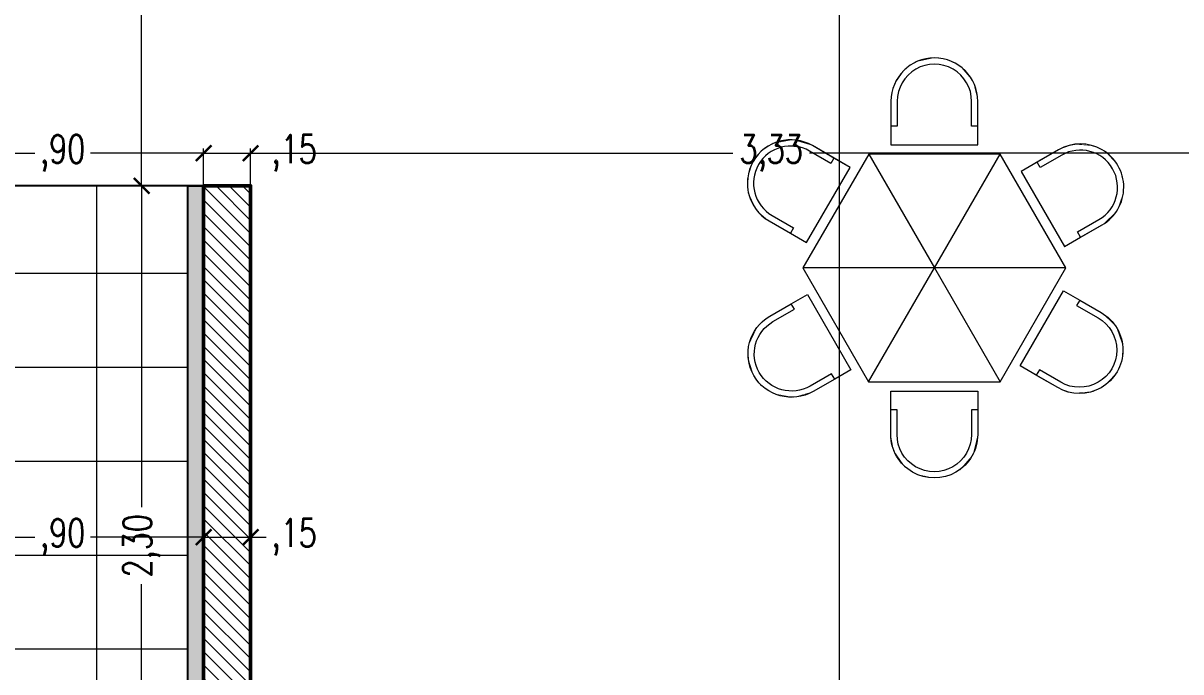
# Model space of a CAD drawing. Header units: millimetres. Extents: x 216 to 447, y 57 to 97.
# Drawn here: x 228.446 to 232.143, y 87.144 to 89.216 of the extents above; entities that cross this region are included whole.
import ezdxf

# ---------------------------------------------------------------- set-up
doc = ezdxf.new("R2010")
doc.units = ezdxf.units.MM
doc.header["$LTSCALE"] = 0.5
doc.set_wipeout_variables(frame=1)
doc.header["$PDMODE"] = 35
doc.linetypes.add('DASHDOT2', pattern=[12.7, 6.35, -3.175, 0, -3.175])
doc.linetypes.add('HIDDEN', pattern=[0.375, 0.25, -0.125])
for name, color, linetype, lineweight in [('A-COTAS', 7, 'Continuous', 9), ('A-MUEB', 48, 'Continuous', 18), ('A-MUEB-SILL', 46, 'Continuous', 15), ('A-MURO', 5, 'Continuous', 50), ('A-MURO-ACHU', 250, 'Continuous', 0), ('A-PISO -ACHU', 55, 'Continuous', 0), ('A-PISO -GRAN', 43, 'Continuous', 13), ('A-PROY', 6, 'HIDDEN', 18)]:
    doc.layers.add(name, color=color, linetype=linetype, lineweight=lineweight)
doc.layers.add('BORRADOR', color=3, linetype='Continuous', plot=False)
doc.styles.add('Cotas', font='romans.shx', dxfattribs={"width": 0.75})
doc.dimstyles.new("1-25'", dxfattribs={"dimtxt": 0.075, "dimasz": 0.05, "dimexe": 0.015, "dimexo": 0, "dimgap": 0.02, "dimtad": 0, "dimzin": 4, "dimtxsty": 'Cotas', "dimblk": 'ARCHTICK', "dimcen": 0.09, "dimclrd": 142, "dimclre": 2, "dimclrt": 2, "dimadec": 0, "dimazin": 0, "dimtfac": 1, "dimtmove": 0, "dimatfit": 3, "dimfxl": 0.1, "dimlwd": 13, "dimlwe": 9, "dimarcsym": 2})

# ---------------------------------------------------------------- blocks, each defined once
blk = doc.blocks.new('MESA_PREESC_PL')
at = {"layer": 'A-MUEB'}
for points in [[(-0.3936, 0.1383), (-0.5323, 0.1383), (-0.5957, 0.1229), (-0.6447, 0.0807), (-0.6651, 0.0392), (-0.6709, -0.0005), (-0.6582, -0.0583), (-0.635, -0.0935), (-0.583, -0.1295), (-0.5321, -0.1391), (-0.4741, -0.1391), (-0.3934, -0.1391)], [(0.3934, 0.1387), (0.5321, 0.1388), (0.5956, 0.1235), (0.6446, 0.0814), (0.6651, 0.0399), (0.6709, 0.0002), (0.6583, -0.0577), (0.6351, -0.0929), (0.5832, -0.1289), (0.5323, -0.1386), (0.4742, -0.1386), (0.3936, -0.1387)]]:
    blk.add_lwpolyline(points, close=True, dxfattribs=at)
at = {"ltscale": 10}
blk.add_wipeout([(0.3636, 0.2102), (0.3638, -0.2098), (0.0002, -0.42), (-0.3636, -0.2102), (-0.3638, 0.2098), (-0.0002, 0.42)], dxfattribs=at).dxf.layer = 'A-MUEB'
at = {"layer": 'A-MUEB'}
for p, q in [((-0.0002, 0.42), (0, 0)), ((-0.0002, 0.42), (0, 0)), ((0, 0), (-0.3638, 0.2098)), ((0, 0), (-0.3638, 0.2098)), ((0, 0), (0.3636, 0.2102)), ((0, 0), (0.3636, 0.2102)), ((-0.3636, -0.2102), (0, 0)), ((-0.3636, -0.2102), (0, 0)), ((0.3638, -0.2098), (0, 0)), ((0.3638, -0.2098), (0, 0)), ((0, 0), (0.0002, -0.42)), ((0, 0), (0.0002, -0.42))]:
    blk.add_line(p, q, dxfattribs=at)
for points in [[(-0.0729, 0.4126), (-0.1423, 0.5327), (-0.1874, 0.58), (-0.2483, 0.6013), (-0.2945, 0.5982), (-0.3318, 0.5834), (-0.3755, 0.5435), (-0.3944, 0.5058), (-0.3995, 0.4428), (-0.3824, 0.3939), (-0.3534, 0.3436), (-0.313, 0.2738)], [(0.0681, 0.4153), (0.1374, 0.5354), (0.1824, 0.5827), (0.2433, 0.6041), (0.2895, 0.6011), (0.3268, 0.5863), (0.3706, 0.5464), (0.3895, 0.5088), (0.3947, 0.4457), (0.3777, 0.3968), (0.3486, 0.3465), (0.3084, 0.2767)], [(-0.3253, -0.2669), (-0.3946, -0.3871), (-0.413, -0.4497), (-0.401, -0.5131), (-0.3752, -0.5516), (-0.3437, -0.5765), (-0.2873, -0.5944), (-0.2453, -0.5919), (-0.1881, -0.5649), (-0.1543, -0.5256), (-0.1253, -0.4753), (-0.085, -0.4055)], [(0.3212, -0.2691), (0.3906, -0.3892), (0.4091, -0.4518), (0.3971, -0.5153), (0.3714, -0.5538), (0.3399, -0.5787), (0.2835, -0.5967), (0.2415, -0.5942), (0.1843, -0.5672), (0.1505, -0.528), (0.1214, -0.4777), (0.081, -0.4079)]]:
    blk.add_lwpolyline(points, close=True, dxfattribs=at)
at = {"layer": 'A-MUEB', "ltscale": 10}
blk.add_lwpolyline([(0.3636, 0.2102), (0.3638, -0.2098), (0.0002, -0.42), (-0.3636, -0.2102), (-0.3638, 0.2098), (-0.0002, 0.42)], close=True, dxfattribs=at)
for points in [[(-0.3936, 0.1383), (-0.5323, 0.1383), (-0.5957, 0.1229), (-0.6447, 0.0807), (-0.6651, 0.0392), (-0.6709, -0.0005), (-0.6582, -0.0583), (-0.635, -0.0935), (-0.583, -0.1295), (-0.5321, -0.1391), (-0.4741, -0.1391), (-0.3934, -0.1391)], [(0.3934, 0.1387), (0.5321, 0.1388), (0.5956, 0.1235), (0.6446, 0.0814), (0.6651, 0.0399), (0.6709, 0.0002), (0.6583, -0.0577), (0.6351, -0.0929), (0.5832, -0.1289), (0.5323, -0.1386), (0.4742, -0.1386), (0.3936, -0.1387)]]:
    blk.add_wipeout(points).dxf.layer = 'A-MUEB'
at = {"layer": 'A-MUEB'}
for points in [[(-0.453, 0.1383), (-0.5323, 0.1383, 1), (-0.5321, -0.1391), (-0.4529, -0.1391)], [(0.4529, 0.1388), (0.5321, 0.1388, -1), (0.5323, -0.1386), (0.453, -0.1386)]]:
    blk.add_lwpolyline(points, format="xyb", dxfattribs=at)
for points in [[(-0.4529, -0.1391), (-0.3934, -0.1391), (-0.3936, 0.1383), (-0.453, 0.1383), (-0.453, 0.1185), (-0.5323, 0.1184, 1), (-0.5321, -0.1193), (-0.4529, -0.1193)], [(0.453, -0.1386), (0.3936, -0.1387), (0.3934, 0.1387), (0.4529, 0.1388), (0.4529, 0.1189), (0.5321, 0.119, -1), (0.5323, -0.1188), (0.453, -0.1188)]]:
    blk.add_lwpolyline(points, format="xyb", close=True, dxfattribs=at)
for points in [[(-0.0729, 0.4126), (-0.1423, 0.5327), (-0.1874, 0.58), (-0.2483, 0.6013), (-0.2945, 0.5982), (-0.3318, 0.5834), (-0.3755, 0.5435), (-0.3944, 0.5058), (-0.3995, 0.4428), (-0.3824, 0.3939), (-0.3534, 0.3436), (-0.313, 0.2738)], [(0.0681, 0.4153), (0.1374, 0.5354), (0.1824, 0.5827), (0.2433, 0.6041), (0.2895, 0.6011), (0.3268, 0.5863), (0.3706, 0.5464), (0.3895, 0.5088), (0.3947, 0.4457), (0.3777, 0.3968), (0.3486, 0.3465), (0.3084, 0.2767)], [(-0.3253, -0.2669), (-0.3946, -0.3871), (-0.413, -0.4497), (-0.401, -0.5131), (-0.3752, -0.5516), (-0.3437, -0.5765), (-0.2873, -0.5944), (-0.2453, -0.5919), (-0.1881, -0.5649), (-0.1543, -0.5256), (-0.1253, -0.4753), (-0.085, -0.4055)], [(0.3212, -0.2691), (0.3906, -0.3892), (0.4091, -0.4518), (0.3971, -0.5153), (0.3714, -0.5538), (0.3399, -0.5787), (0.2835, -0.5967), (0.2415, -0.5942), (0.1843, -0.5672), (0.1505, -0.528), (0.1214, -0.4777), (0.081, -0.4079)]]:
    blk.add_wipeout(points).dxf.layer = 'A-MUEB'
for points in [[(-0.1026, 0.4641), (-0.1423, 0.5327, 1), (-0.3824, 0.3939), (-0.3428, 0.3253)], [(0.0978, 0.4667), (0.1374, 0.5354, -1), (0.3777, 0.3968), (0.3381, 0.3282)], [(-0.355, -0.3184), (-0.3946, -0.3871, 1), (-0.1543, -0.5256), (-0.1147, -0.457)], [(0.3509, -0.3206), (0.3906, -0.3892, -1), (0.1505, -0.528), (0.1108, -0.4594)]]:
    blk.add_lwpolyline(points, format="xyb", dxfattribs=at)
for points in [[(-0.3428, 0.3253), (-0.313, 0.2738), (-0.0729, 0.4126), (-0.1026, 0.4641), (-0.1198, 0.4542), (-0.1594, 0.5228, 1), (-0.3653, 0.4038), (-0.3256, 0.3352)], [(0.3381, 0.3282), (0.3084, 0.2767), (0.0681, 0.4153), (0.0978, 0.4667), (0.1149, 0.4568), (0.1545, 0.5255, -1), (0.3605, 0.4067), (0.3209, 0.3381)], [(-0.1147, -0.457), (-0.085, -0.4055), (-0.3253, -0.2669), (-0.355, -0.3184), (-0.3378, -0.3283), (-0.3774, -0.397, 1), (-0.1715, -0.5157), (-0.1319, -0.4471)], [(0.1108, -0.4594), (0.081, -0.4079), (0.3212, -0.2691), (0.3509, -0.3206), (0.3338, -0.3305), (0.3735, -0.3991, -1), (0.1676, -0.5181), (0.1279, -0.4495)]]:
    blk.add_lwpolyline(points, format="xyb", close=True, dxfattribs=at)
blk = doc.blocks.new('_ArchTick')
at = {"color": 0, "linetype": 'ByBlock', "const_width": 0.15}
blk.add_lwpolyline([(-0.5, -0.5), (0.5, 0.5)], dxfattribs=at)
blk = doc.blocks.new('*D143')
at = {"layer": 'A-COTAS', "color": 2, "linetype": 'DASHDOT2', "lineweight": 9, "transparency": 16777216}
for p, q in [((228.1228, 88.6969), (228.1228, 88.8157)), ((229.0228, 88.6969), (229.0228, 88.8157))]:
    blk.add_line(p, q, dxfattribs=at)
at = {"layer": 'A-COTAS', "color": 142, "linetype": 'Continuous', "lineweight": 13, "transparency": 16777216}
for p, q in [((228.1228, 88.8007), (228.4836, 88.8007)), ((229.0228, 88.8007), (228.6619, 88.8007))]:
    blk.add_line(p, q, dxfattribs=at)
at = {"layer": 'DEFPOINTS', "color": 0, "transparency": 16777216}
for p in [(229.0228, 88.8007), (228.1228, 88.6969), (229.0228, 88.6969)]:
    blk.add_point(p, dxfattribs=at)
at = {"layer": 'A-COTAS', "color": 142, "lineweight": 13, "transparency": 16777216, "xscale": 0.05, "yscale": 0.05, "zscale": 0.05, "rotation": 180}
blk.add_blockref('_ArchTick', (228.1228, 88.8007), dxfattribs=at)
at = {"layer": 'A-COTAS', "color": 142, "lineweight": 13, "transparency": 16777216, "xscale": 0.05, "yscale": 0.05, "zscale": 0.05}
blk.add_blockref('_ArchTick', (229.0228, 88.8007), dxfattribs=at)
at = {"layer": 'A-COTAS', "color": 2, "transparency": 16777216, "insert": (228.5728, 88.8007), "char_height": 0.09, "attachment_point": 5, "style": 'Cotas'}
blk.add_mtext(',90', dxfattribs=at)
blk = doc.blocks.new('*D144')
at = {"layer": 'A-COTAS', "color": 2, "linetype": 'DASHDOT2', "lineweight": 9, "transparency": 16777216}
for p, q in [((229.0228, 88.6969), (229.0228, 88.8157)), ((229.1728, 88.6969), (229.1728, 88.8157))]:
    blk.add_line(p, q, dxfattribs=at)
at = {"layer": 'A-COTAS', "color": 142, "linetype": 'Continuous', "lineweight": 13, "transparency": 16777216}
for p, q in [((229.0228, 88.8007), (229.1728, 88.8007)), ((229.1728, 88.8007), (229.2228, 88.8007))]:
    blk.add_line(p, q, dxfattribs=at)
at = {"layer": 'DEFPOINTS', "color": 0, "transparency": 16777216}
for p in [(229.1728, 88.8007), (229.0228, 88.6969), (229.1728, 88.6969)]:
    blk.add_point(p, dxfattribs=at)
at = {"layer": 'A-COTAS', "color": 142, "lineweight": 13, "transparency": 16777216, "xscale": 0.05, "yscale": 0.05, "zscale": 0.05, "rotation": 180}
blk.add_blockref('_ArchTick', (229.0228, 88.8007), dxfattribs=at)
at = {"layer": 'A-COTAS', "color": 142, "lineweight": 13, "transparency": 16777216, "xscale": 0.05, "yscale": 0.05, "zscale": 0.05}
blk.add_blockref('_ArchTick', (229.1728, 88.8007), dxfattribs=at)
at = {"layer": 'A-COTAS', "color": 2, "transparency": 16777216, "insert": (229.3119, 88.8007), "char_height": 0.09, "attachment_point": 5, "style": 'Cotas'}
blk.add_mtext(',15', dxfattribs=at)
blk = doc.blocks.new('*D145')
at = {"layer": 'A-COTAS', "color": 2, "linetype": 'DASHDOT2', "lineweight": 9, "transparency": 16777216}
for p, q in [((229.1728, 88.6969), (229.1728, 88.8157)), ((232.4978, 88.6969), (232.4978, 88.8157))]:
    blk.add_line(p, q, dxfattribs=at)
at = {"layer": 'A-COTAS', "color": 142, "linetype": 'Continuous', "lineweight": 13, "transparency": 16777216}
for p, q in [((229.1728, 88.8007), (230.7124, 88.8007)), ((232.4978, 88.8007), (230.9581, 88.8007))]:
    blk.add_line(p, q, dxfattribs=at)
at = {"layer": 'DEFPOINTS', "color": 0, "transparency": 16777216}
for p in [(232.4978, 88.8007), (229.1728, 88.6969), (232.4978, 88.6969)]:
    blk.add_point(p, dxfattribs=at)
at = {"layer": 'A-COTAS', "color": 142, "lineweight": 13, "transparency": 16777216, "xscale": 0.05, "yscale": 0.05, "zscale": 0.05, "rotation": 180}
blk.add_blockref('_ArchTick', (229.1728, 88.8007), dxfattribs=at)
at = {"layer": 'A-COTAS', "color": 142, "lineweight": 13, "transparency": 16777216, "xscale": 0.05, "yscale": 0.05, "zscale": 0.05}
blk.add_blockref('_ArchTick', (232.4978, 88.8007), dxfattribs=at)
at = {"layer": 'A-COTAS', "color": 2, "transparency": 16777216, "insert": (230.8353, 88.8007), "char_height": 0.09, "attachment_point": 5, "style": 'Cotas'}
blk.add_mtext('3,33', dxfattribs=at)
blk = doc.blocks.new('*D264')
at = {"layer": 'A-COTAS', "color": 2, "linetype": 'DASHDOT2', "lineweight": 9, "transparency": 16777216}
for p, q in [((228.1228, 87.7469), (228.1228, 87.5595)), ((229.0228, 87.5469), (229.0228, 87.5895))]:
    blk.add_line(p, q, dxfattribs=at)
at = {"layer": 'A-COTAS', "color": 142, "linetype": 'Continuous', "lineweight": 13, "transparency": 16777216}
for p, q in [((228.1228, 87.5745), (228.4836, 87.5745)), ((229.0228, 87.5745), (228.6619, 87.5745))]:
    blk.add_line(p, q, dxfattribs=at)
at = {"layer": 'DEFPOINTS', "color": 0, "transparency": 16777216}
for p in [(228.1228, 87.7469), (229.0228, 87.5745), (229.0228, 87.5469)]:
    blk.add_point(p, dxfattribs=at)
at = {"layer": 'A-COTAS', "color": 142, "lineweight": 13, "transparency": 16777216, "xscale": 0.05, "yscale": 0.05, "zscale": 0.05, "rotation": 180}
blk.add_blockref('_ArchTick', (228.1228, 87.5745), dxfattribs=at)
at = {"layer": 'A-COTAS', "color": 142, "lineweight": 13, "transparency": 16777216, "xscale": 0.05, "yscale": 0.05, "zscale": 0.05}
blk.add_blockref('_ArchTick', (229.0228, 87.5745), dxfattribs=at)
at = {"layer": 'A-COTAS', "color": 2, "transparency": 16777216, "insert": (228.5728, 87.5745), "char_height": 0.09, "attachment_point": 5, "style": 'Cotas'}
blk.add_mtext(',90', dxfattribs=at)
blk = doc.blocks.new('*D265')
at = {"layer": 'A-COTAS', "color": 2, "linetype": 'DASHDOT2', "lineweight": 9, "transparency": 16777216}
for p, q in [((229.0228, 87.5469), (229.0228, 87.5895)), ((229.1728, 87.5745), (229.1728, 87.5895))]:
    blk.add_line(p, q, dxfattribs=at)
at = {"layer": 'A-COTAS', "color": 142, "linetype": 'Continuous', "lineweight": 13, "transparency": 16777216}
for p, q in [((229.0228, 87.5745), (229.1728, 87.5745)), ((229.1728, 87.5745), (229.2228, 87.5745))]:
    blk.add_line(p, q, dxfattribs=at)
at = {"layer": 'DEFPOINTS', "color": 0, "transparency": 16777216}
for p in [(229.0228, 87.5469), (229.1728, 87.5745), (229.1728, 87.5745)]:
    blk.add_point(p, dxfattribs=at)
at = {"layer": 'A-COTAS', "color": 142, "lineweight": 13, "transparency": 16777216, "xscale": 0.05, "yscale": 0.05, "zscale": 0.05, "rotation": 180}
blk.add_blockref('_ArchTick', (229.0228, 87.5745), dxfattribs=at)
at = {"layer": 'A-COTAS', "color": 142, "lineweight": 13, "transparency": 16777216, "xscale": 0.05, "yscale": 0.05, "zscale": 0.05}
blk.add_blockref('_ArchTick', (229.1728, 87.5745), dxfattribs=at)
at = {"layer": 'A-COTAS', "color": 2, "transparency": 16777216, "insert": (229.3119, 87.5745), "char_height": 0.09, "attachment_point": 5, "style": 'Cotas'}
blk.add_mtext(',15', dxfattribs=at)
blk = doc.blocks.new('*D346')
at = {"layer": 'A-COTAS', "color": 2, "linetype": 'DASHDOT2', "lineweight": 9, "transparency": 16777216}
for p, q in [((229.0228, 88.6969), (228.8098, 88.6969)), ((229.0228, 86.3969), (228.8098, 86.3969))]:
    blk.add_line(p, q, dxfattribs=at)
at = {"layer": 'A-COTAS', "color": 142, "linetype": 'Continuous', "lineweight": 13, "transparency": 16777216}
for p, q in [((228.8248, 88.6969), (228.8248, 87.6698)), ((228.8248, 86.3969), (228.8248, 87.4241))]:
    blk.add_line(p, q, dxfattribs=at)
at = {"layer": 'DEFPOINTS', "color": 0, "transparency": 16777216}
for p in [(228.8248, 88.6969), (229.0228, 88.6969), (229.0228, 86.3969)]:
    blk.add_point(p, dxfattribs=at)
at = {"layer": 'A-COTAS', "color": 142, "lineweight": 13, "transparency": 16777216, "xscale": 0.05, "yscale": 0.05, "zscale": 0.05}
for p, rotation in [((228.8248, 88.6969), 90), ((228.8248, 86.3969), 270)]:
    blk.add_blockref('_ArchTick', p, dxfattribs=dict(at, rotation=rotation))
at = {"layer": 'A-COTAS', "color": 2, "transparency": 16777216, "insert": (228.8248, 87.5469), "char_height": 0.09, "attachment_point": 5, "rotation": 90, "style": 'Cotas'}
blk.add_mtext('2,30', dxfattribs=at)
blk = doc.blocks.new('*D347')
at = {"layer": 'A-COTAS', "color": 2, "linetype": 'DASHDOT2', "lineweight": 9, "transparency": 16777216}
for p, q in [((228.6634, 93.0054), (228.8398, 93.0054)), ((229.0228, 88.6969), (228.8098, 88.6969))]:
    blk.add_line(p, q, dxfattribs=at)
at = {"layer": 'A-COTAS', "color": 142, "linetype": 'Continuous', "lineweight": 13, "transparency": 16777216}
for p, q in [((228.8248, 93.0054), (228.8248, 90.9644)), ((228.8248, 88.6969), (228.8248, 90.7379))]:
    blk.add_line(p, q, dxfattribs=at)
at = {"layer": 'DEFPOINTS', "color": 0, "transparency": 16777216}
for p in [(228.6634, 93.0054), (228.8248, 93.0054), (229.0228, 88.6969)]:
    blk.add_point(p, dxfattribs=at)
at = {"layer": 'A-COTAS', "color": 142, "lineweight": 13, "transparency": 16777216, "xscale": 0.05, "yscale": 0.05, "zscale": 0.05}
for p, rotation in [((228.8248, 93.0054), 90), ((228.8248, 88.6969), 270)]:
    blk.add_blockref('_ArchTick', p, dxfattribs=dict(at, rotation=rotation))
at = {"layer": 'A-COTAS', "color": 2, "transparency": 16777216, "insert": (228.8248, 90.8512), "char_height": 0.09, "attachment_point": 5, "rotation": 90, "style": 'Cotas'}
blk.add_mtext('4,31', dxfattribs=at)
blk = doc.blocks.new('*D356')
at = {"layer": 'A-COTAS', "color": 2, "linetype": 'DASHDOT2', "lineweight": 9, "transparency": 16777216}
for p, q in [((230.6321, 93.0054), (231.0688, 93.0054)), ((230.8228, 86.7969), (231.0688, 86.7969))]:
    blk.add_line(p, q, dxfattribs=at)
at = {"layer": 'A-COTAS', "color": 142, "linetype": 'Continuous', "lineweight": 13, "transparency": 16777216}
for p, q in [((231.0538, 93.0054), (231.0538, 90.0128)), ((231.0538, 86.7969), (231.0538, 89.7896))]:
    blk.add_line(p, q, dxfattribs=at)
at = {"layer": 'DEFPOINTS', "color": 0, "transparency": 16777216}
for p in [(230.6321, 93.0054), (231.0538, 93.0054), (230.8228, 86.7969)]:
    blk.add_point(p, dxfattribs=at)
at = {"layer": 'A-COTAS', "color": 142, "lineweight": 13, "transparency": 16777216, "xscale": 0.05, "yscale": 0.05, "zscale": 0.05}
for p, rotation in [((231.0538, 93.0054), 90), ((231.0538, 86.7969), 270)]:
    blk.add_blockref('_ArchTick', p, dxfattribs=dict(at, rotation=rotation))
at = {"layer": 'A-COTAS', "color": 2, "transparency": 16777216, "insert": (231.0538, 89.9012), "char_height": 0.09, "attachment_point": 5, "rotation": 90, "style": 'Cotas'}
blk.add_mtext('6,21', dxfattribs=at)

msp = doc.modelspace()

# ---------------------------------------------------------------- hatches: boundary and pattern name
at = {"layer": 'A-MURO-ACHU'}
h = msp.add_hatch(dxfattribs=at)
h.set_pattern_fill('_USER', color=256, scale=0.03, angle=135, pattern_type=0)
h.set_pattern_definition([(135, (-2414.348867, -998.31859), (-0.02121320344, -0.02121320344), [])])
h.paths.add_polyline_path([(229.0228, 85.8469), (229.0228, 88.6969), (229.1728, 88.6969), (229.1728, 85.6969), (229.0228, 85.6969)])
at = {"layer": 'A-PISO -ACHU'}
h = msp.add_hatch(dxfattribs=at)
h.set_pattern_fill('NET', color=256, scale=0.0945, angle=180)
h.set_pattern_definition([(180, (-2414.34887, -998.3186), (-4e-17, -0.3000375), []), (270, (-2414.34887, -998.3186), (0.3000375, -6e-17), [])])
h.paths.add_polyline_path([(228.9728, 88.6969), (228.1728, 88.6969), (228.1728, 87.6969), (227.9728, 87.6969), (227.9728, 88.5469), (227.2684, 88.5469), (227.2684, 87.6969), (225.8771, 87.6969), (225.8771, 88.5469), (225.1728, 88.5469), (225.1728, 87.6969), (224.9728, 87.6969), (224.9728, 88.6969), (224.1728, 88.6969), (224.1728, 86.3969), (225.2683, 86.3969), (225.2684, 86.5972), (226.7728, 86.5969), (226.7728, 85.8969), (227.6772, 85.8969), (227.6772, 86.5969), (227.8772, 86.5969), (227.8772, 86.3969), (228.9728, 86.3969)])
h = msp.add_hatch(dxfattribs=at)
h.set_pattern_fill('MUDSTONE', color=252, scale=0.1, angle=180, pattern_type=2)
h.set_pattern_definition([(180, (1331.083261, -2558.829705), (-0.02, -0.01), [0.03, -0.006, 0.02, -0.009, 0.027, -0.008])])
h.paths.add_polyline_path([(229.0228, 88.6969), (229.0228, 86.3969), (228.9728, 86.3969), (228.9728, 88.6969)])

# ---------------------------------------------------------------- linework, layer by layer
at = {"layer": 'A-MURO'}
msp.add_lwpolyline([(229.0228, 85.8469), (229.0228, 85.8469), (229.0228, 88.6969), (229.1728, 88.6969), (229.1728, 85.6969), (229.0228, 85.6969)], close=True, dxfattribs=at)
at = {"layer": 'A-PISO -GRAN'}
msp.add_lwpolyline([(228.9728, 88.6969), (228.1728, 88.6969), (228.1728, 87.6969), (227.9728, 87.6969), (227.9728, 88.5469), (227.2684, 88.5469), (227.2684, 87.6969), (225.8771, 87.6969), (225.8771, 88.5469), (225.1728, 88.5469), (225.1728, 87.6969), (224.9728, 87.6969), (224.9728, 88.6969), (224.1728, 88.6969), (224.1728, 86.3969), (225.2683, 86.3969), (225.2684, 86.5972), (226.7728, 86.5969), (226.7728, 85.8969), (227.6772, 85.8969), (227.6772, 86.5969), (227.8772, 86.5969), (227.8772, 86.3969), (228.9728, 86.3969)], close=True, dxfattribs=at)
at = {"layer": 'A-PROY'}
msp.add_lwpolyline([(223.9728, 85.6969), (229.1728, 85.6969), (229.1728, 88.6969), (223.9728, 88.6969)], close=True, dxfattribs=at)
at = {"layer": 'BORRADOR'}
msp.add_lwpolyline([(232.4228, 86.1469), (230.826, 86.1469), (230.826, 86.7969), (229.1728, 86.7969), (229.1728, 88.6969), (227.0684, 88.6969), (227.0684, 87.8969), (226.0771, 87.8969), (226.0771, 88.6969), (223.9728, 88.6969), (223.9728, 86.7915), (222.3228, 86.7939), (222.3228, 86.1469), (220.7228, 86.1469)], dxfattribs=at)
msp.add_lwpolyline([(229.0228, 88.6969), (229.0228, 86.3969), (228.9728, 86.3969), (228.9728, 88.6969)], close=True, dxfattribs=at)

# ---------------------------------------------------------------- dimensions: what is measured, and where the dimension line sits
at = {"layer": 'A-COTAS'}
for base, p1, p2, picture, middle in [((228.8248, 93.0054), (229.0228, 88.6969), (228.6634, 93.0054), '*D347', (228.8248, 90.8512)), ((228.8248, 88.6969), (229.0228, 86.3969), (229.0228, 88.6969), '*D346', (228.8248, 87.5469))]:
    dim = msp.add_linear_dim(base=base, p1=p1, p2=p2, angle=90, dimstyle="1-25'", override={"dimtxt": 0.09}, dxfattribs=at)
    dim.commit()
    dim.dimension.update_dxf_attribs({"geometry": picture, "text_midpoint": middle})
for base, p1, p2, picture, middle in [((229.0228, 88.8007), (228.1228, 88.6969), (229.0228, 88.6969), '*D143', (228.5728, 88.8007)), ((229.1728, 88.8007), (229.0228, 88.6969), (229.1728, 88.6969), '*D144', (229.3119, 88.8007)), ((229.0228, 87.5745), (228.1228, 87.7469), (229.0228, 87.5469), '*D264', (228.5728, 87.5745)), ((229.1728, 87.5745), (229.0228, 87.5469), (229.1728, 87.5745), '*D265', (229.3119, 87.5745))]:
    dim = msp.add_linear_dim(base=base, p1=p1, p2=p2, dimstyle="1-25'", override={"dimtxt": 0.09}, dxfattribs=at)
    dim.commit()
    dim.dimension.update_dxf_attribs({"geometry": picture, "text_midpoint": middle})

# ---------------------------------------------------------------- next in the draw order: block references
at = {"layer": 'A-MUEB-SILL', "xscale": -1, "rotation": 270}
msp.add_blockref('MESA_PREESC_PL', (231.3564, 88.4344), dxfattribs=at)

# ---------------------------------------------------------------- next in the draw order: dimensions: what is measured, and where the dimension line sits
at = {"layer": 'A-COTAS'}
dim = msp.add_linear_dim(base=(231.0538, 93.0054), p1=(230.8228, 86.7969), p2=(230.6321, 93.0054), angle=90, dimstyle="1-25'", override={"dimtxt": 0.09}, dxfattribs=at)
dim.commit()
dim.dimension.update_dxf_attribs({"geometry": '*D356', "text_midpoint": (231.0538, 89.9012)})
dim = msp.add_linear_dim(base=(232.49775453, 88.80071515), p1=(229.17275452, 88.69691702), p2=(232.49775453, 88.69691702), dimstyle="1-25'", override={"dimtxt": 0.09}, dxfattribs=at)
dim.commit()
dim.dimension.update_dxf_attribs({"geometry": '*D145', "text_midpoint": (230.83525452, 88.80071515)})

doc.saveas('drawing.dxf')
